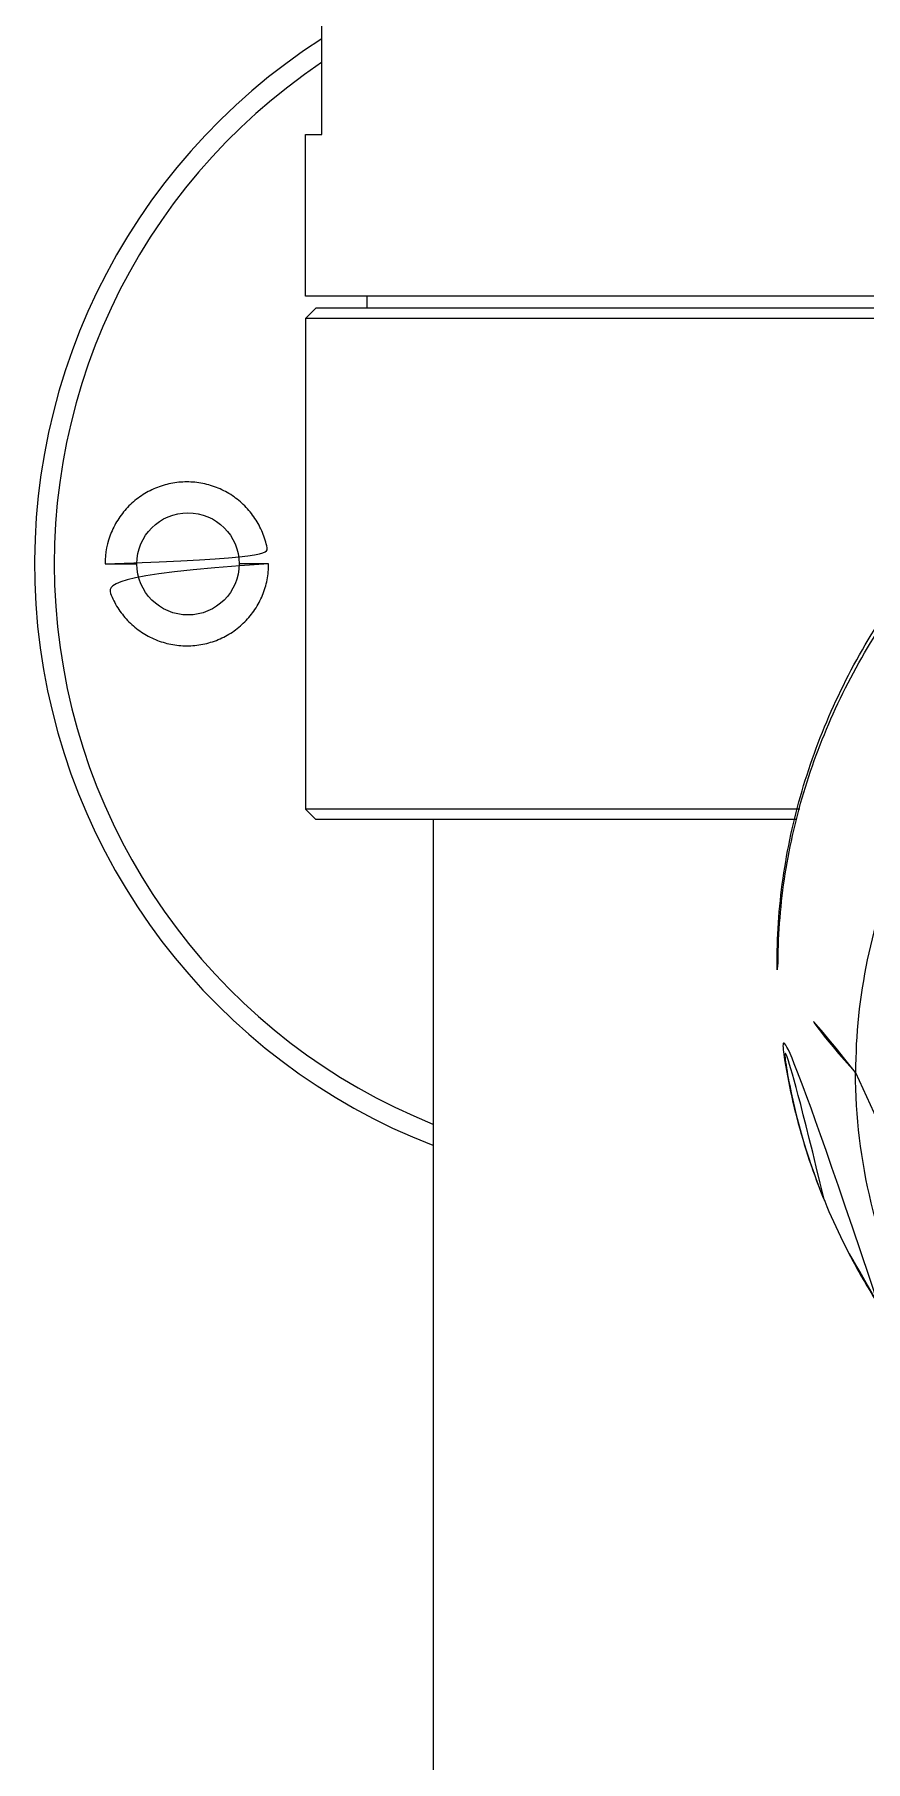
# Model space of a CAD drawing. Extents: x 16296660632 to 16296678915, y -37409619871 to -37409615350.
# Drawn here: x 16296676166.6 to 16296676207.2, y -37409617221.8 to -37409617137.4 of the extents above; entities that cross this region are included whole.
import ezdxf

# ---------------------------------------------------------------- set-up
doc = ezdxf.new("R2010")
doc.units = 0
doc.header["$LTSCALE"] = 10
doc.header["$MEASUREMENT"] = 0
doc.layers.get('0').update_dxf_attribs({"linetype": 'CONTINUOUS'})

msp = doc.modelspace()

# ---------------------------------------------------------------- linework, layer by layer
at = {"ltscale": 0.5}
for p, q in [((16296676180.6133, -37409617142.250816), (16296676180.6133, -37409617136.878098)), ((16296676179.813299, -37409617150.150833), (16296676179.813299, -37409617142.250816)), ((16296676179.813299, -37409617150.150833), (16296676179.813299, -37409617142.250816)), ((16296676179.813299, -37409617142.250816), (16296676180.6133, -37409617142.250816)), ((16296676214.313299, -37409617150.150833), (16296676179.813299, -37409617150.150833)), ((16296676182.813299, -37409617150.150833), (16296676182.813299, -37409617150.750816)), ((16296676180.313299, -37409617150.750816), (16296676179.813299, -37409617151.250816)), ((16296676179.813299, -37409617151.250816), (16296676179.813299, -37409617175.250816)), ((16296676214.313299, -37409617151.250816), (16296676179.813299, -37409617151.250816)), ((16296676213.813299, -37409617150.750816), (16296676180.313299, -37409617150.750816)), ((16296676170.00815, -37409617163.250816), (16296676171.563681, -37409617163.250816)), ((16296676178.008341, -37409617163.250816), (16296676176.563801, -37409617163.250816)), ((16296676180.313299, -37409617175.750816), (16296676179.813299, -37409617175.250816)), ((16296676203.971081, -37409617175.250816), (16296676179.813299, -37409617175.250816)), ((16296676203.83497, -37409617175.750816), (16296676180.313299, -37409617175.750816)), ((16296676186.063299, -37409617348.428131), (16296676186.063299, -37409617175.750816)), ((16296676186.063299, -37409617348.428131), (16296676186.063299, -37409617175.750816))]:
    msp.add_line(p, q, dxfattribs=at)
msp.add_circle((16296676174.06385, -37409617163.250816), 2.5, dxfattribs=at)
for centre, radius, start, end in [((16296676197.063299, -37409617163.250816), 30.5, 122.64265595, 248.80610155), ((16296676197.063299, -37409617163.250816), 29.536957, 123.89405188, 248.08638876), ((16296676232.56682, -37409617182.819504), 29.703513, 180.31429963, 180.91801618)]:
    msp.add_arc(centre, radius, start, end, dxfattribs=at)
for points, knots in [([(16296676202.86375, -37409617182.982353), (16296676202.855801, -37409617181.531189), (16296676203.053761, -37409617178.614891), (16296676203.986851, -37409617174.313812), (16296676205.54063, -37409617170.143913), (16296676208.427919, -37409617164.800774), (16296676213.495041, -37409617158.758499), (16296676218.64402, -37409617155.025009), (16296676221.43642, -37409617153.434769)], [0, 0, 0, 0, 0.119138076, 0.238960869, 0.36013133, 0.483215396, 0.736183404, 1, 1, 1, 1]), ([(16296676202.908369, -37409617182.982933), (16296676202.908369, -37409617181.544609), (16296676203.121269, -37409617178.654137), (16296676204.072149, -37409617174.392937), (16296676205.640841, -37409617170.261452), (16296676208.54664, -37409617164.962227), (16296676213.636101, -37409617158.968842), (16296676218.794201, -37409617155.272903), (16296676221.591999, -37409617153.69886)], [0, 0, 0, 0, 0.118642455, 0.238062613, 0.358949549, 0.48192182, 0.735201088, 1, 1, 1, 1]), ([(16296676237.96497, -37409617156.541893), (16296676235.80192, -37409617156.892929), (16296676231.55827, -37409617157.898979), (16296676225.558359, -37409617160.306122), (16296676220.13382, -37409617163.535683), (16296676215.445761, -37409617167.496277), (16296676211.634781, -37409617172.076401), (16296676208.8197, -37409617177.145576), (16296676207.09164, -37409617182.550636), (16296676206.702221, -37409617186.283577), (16296676206.702221, -37409617188.132652)], [0, 0, 0, 0, 0.136203862, 0.269935676, 0.400346432, 0.52691745, 0.649567624, 0.768672492, 0.885070792, 1, 1, 1, 1]), ([(16296676170.00841, -37409617163.250816), (16296676170.00782, -37409617162.729691), (16296676170.166389, -37409617161.935867), (16296676170.660931, -37409617161.010391), (16296676171.161751, -37409617160.398407), (16296676171.772051, -37409617159.896378), (16296676172.46859, -37409617159.523087), (16296676173.224569, -37409617159.293167), (16296676174.010839, -37409617159.215424), (16296676174.797041, -37409617159.293114), (16296676175.552731, -37409617159.523193), (16296676176.24873, -37409617159.89666), (16296676176.85825, -37409617160.399048), (16296676177.35796, -37409617161.010803), (16296676177.72879, -37409617161.708359), (16296676177.95722, -37409617162.464378), (16296676178.00828, -37409617162.989151), (16296676178.00841, -37409617163.250816)], [0, 0, 0, 0, 0.124536723, 0.187097984, 0.249661049, 0.312212693, 0.374756703, 0.437294474, 0.499827447, 0.562353501, 0.624870424, 0.687382055, 0.749895418, 0.812414852, 0.874940547, 0.937467987, 1, 1, 1, 1]), ([(16296676178.00841, -37409617163.250816), (16296676178.00823, -37409617163.512497), (16296676177.95726, -37409617164.03727), (16296676177.728781, -37409617164.793282), (16296676177.357969, -37409617165.490837), (16296676176.85825, -37409617166.102592), (16296676176.248739, -37409617166.604988), (16296676175.552731, -37409617166.978462), (16296676174.797041, -37409617167.208527), (16296676174.010839, -37409617167.286232), (16296676173.224569, -37409617167.208473), (16296676172.46859, -37409617166.978554), (16296676171.772039, -37409617166.60527), (16296676171.161751, -37409617166.103241), (16296676170.660919, -37409617165.491257), (16296676170.16642, -37409617164.565773), (16296676170.0077, -37409617163.771973), (16296676170.00841, -37409617163.250816)], [0, 0, 0, 0, 0.062532085, 0.125059243, 0.187584505, 0.250104019, 0.312617728, 0.375129514, 0.437646289, 0.500172401, 0.562705878, 0.62524389, 0.68778765, 0.750338714, 0.812901647, 0.875462642, 1, 1, 1, 1]), ([(16296676207.82234, -37409617199.489212), (16296676207.042971, -37409617198.260674), (16296676205.650909, -37409617195.71917), (16296676204.10288, -37409617191.688629), (16296676203.13644, -37409617187.52832), (16296676202.889681, -37409617184.70327), (16296676202.867121, -37409617183.295464)], [0, 0, 0, 0, 0.254682773, 0.505539072, 0.75352755, 1, 1, 1, 1]), ([(16296676205.180969, -37409617194.392082), (16296676204.438219, -37409617192.579109), (16296676203.296341, -37409617188.825867), (16296676202.908381, -37409617184.92038), (16296676202.908369, -37409617182.983559)], [0, 0, 0, 0, 0.502875579, 1, 1, 1, 1]), ([(16296676206.702221, -37409617188.132652), (16296676206.325199, -37409617187.725197), (16296676204.916611, -37409617186.121147), (16296676203.68121, -37409617184.360657), (16296676202.908369, -37409617182.982933)], [0, 0, 0, 0, 0.260031271, 1, 1, 1, 1]), ([(16296676206.702221, -37409617188.133232), (16296676206.702221, -37409617190.271042), (16296676207.09436, -37409617193.507294), (16296676208.360291, -37409617197.639549), (16296676210.133101, -37409617201.694107), (16296676213.26622, -37409617206.456711), (16296676216.53685, -37409617209.682571), (16296676218.335979, -37409617211.147057)], [0, 0, 0, 0, 0.240920034, 0.362871537, 0.48629109, 0.738568803, 1, 1, 1, 1]), ([(16296676207.82233, -37409617199.489189), (16296676207.563419, -37409617199.081047), (16296676206.572451, -37409617197.442169), (16296676205.72373, -37409617195.716873), (16296676205.180969, -37409617194.392082)], [0, 0, 0, 0, 0.252395427, 1, 1, 1, 1])]:
    msp.add_open_spline(points, degree=3, knots=knots, dxfattribs=at)

doc.saveas('drawing.dxf')
